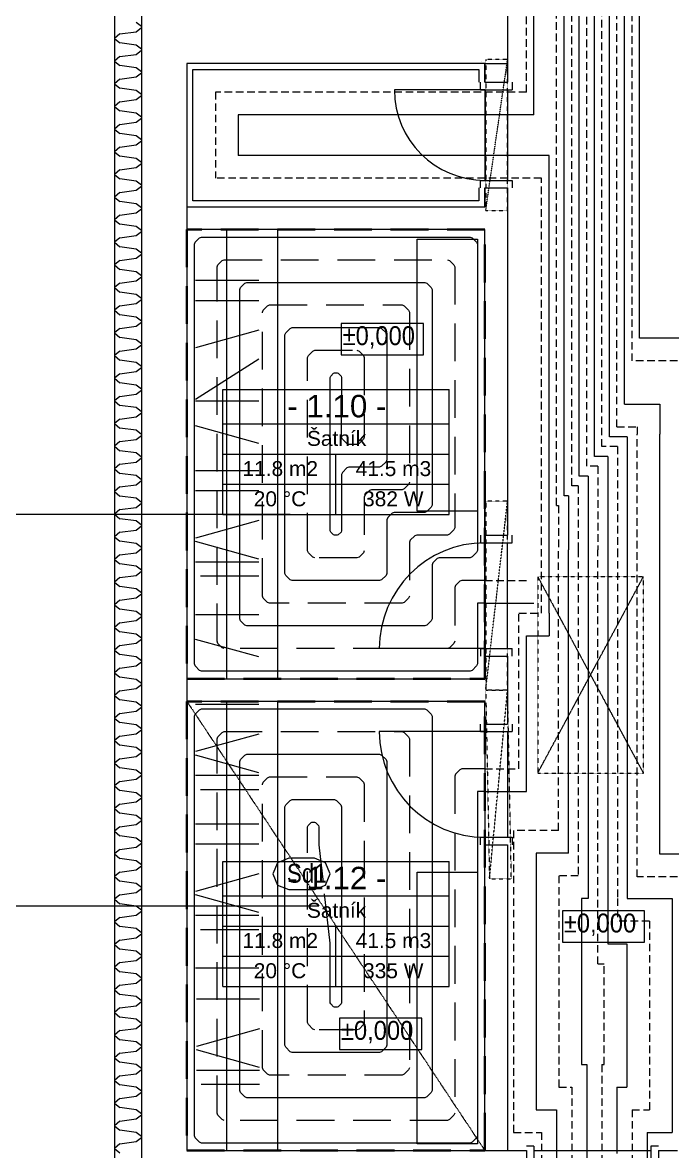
# Model space of a CAD drawing. Header units: millimetres. Extents: x 90740 to 167944, y -39332 to 25855.
# Drawn here: x 98729 to 103035, y 3347 to 10823 of the extents above; entities that cross this region are included whole.
import ezdxf

# ---------------------------------------------------------------- set-up
doc = ezdxf.new("R2010")
doc.units = ezdxf.units.MM
for name, pattern in [('Carkovana 0.5x', [0.14, 0.1, -0.04]), ('DASH', [75, 50, -25]), ('TECKOVANA', [0.06, 0, -0.06])]:
    doc.linetypes.add(name, pattern=pattern)
for name, color, linetype in [('1__NP___MIESTNOSTIUK', 7, 'Continuous'), ('ODVODN__POTRUBIE___PODL__VYK_', 7, 'Continuous'), ('OKRAJOV__DILAT_CIA_PDL', 2, 'Continuous'), ('PODLAHOVKA', 7, 'Continuous'), ('PR_VODN__POTRUBIE___PODL__VYK_', 7, 'Continuous'), ('TABU_KY', 7, 'Continuous')]:
    doc.layers.add(name, color=color, linetype=linetype)
doc.layers.add('XR$1$STANDARD', color=252, linetype='Continuous', lineweight=25)
doc.layers.add('XR$1$Text 1_50', color=252, linetype='Continuous', lineweight=25)
doc.styles.add('ARIAL', font='arial.ttf')
doc.styles.add('ISOCP3', font='arial.ttf')

# ---------------------------------------------------------------- blocks, each defined once
blk = doc.blocks.new('A$C90b3fe5d')
at = {"layer": 'XR$1$STANDARD', "linetype": 'Continuous', "lineweight": -2}
for points in [[(98.2, 14148.3), (98.1, 14148.4), (98.2, 14148.5), (98.3, 14148.4)], [(98.2, 13998.3), (98.1, 13998.4), (98.2, 13998.5), (98.3, 13998.4)], [(98.2, 13848.3), (98.1, 13848.4), (98.2, 13848.5), (98.3, 13848.4)], [(98.2, 13698.3), (98.1, 13698.4), (98.2, 13698.5), (98.3, 13698.4)], [(98.2, 13548.3), (98.1, 13548.4), (98.2, 13548.5), (98.3, 13548.4)], [(98.2, 13398.3), (98.1, 13398.4), (98.2, 13398.5), (98.3, 13398.4)], [(98.2, 13248.3), (98.1, 13248.4), (98.2, 13248.5), (98.3, 13248.4)], [(98.2, 13098.3), (98.1, 13098.4), (98.2, 13098.5), (98.3, 13098.4)], [(98.2, 12948.3), (98.1, 12948.4), (98.2, 12948.5), (98.3, 12948.4)], [(98.2, 12798.3), (98.1, 12798.4), (98.2, 12798.5), (98.3, 12798.4)], [(98.2, 12648.3), (98.1, 12648.4), (98.2, 12648.5), (98.3, 12648.4)], [(98.2, 12498.3), (98.1, 12498.4), (98.2, 12498.5), (98.3, 12498.4)], [(98.2, 12348.3), (98.1, 12348.4), (98.2, 12348.5), (98.3, 12348.4)], [(98.2, 12198.3), (98.1, 12198.4), (98.2, 12198.5), (98.3, 12198.4)], [(98.2, 12048.3), (98.1, 12048.4), (98.2, 12048.5), (98.3, 12048.4)], [(98.2, 11898.3), (98.1, 11898.4), (98.2, 11898.5), (98.3, 11898.4)], [(98.2, 11748.3), (98.1, 11748.4), (98.2, 11748.5), (98.3, 11748.4)], [(98.2, 11598.3), (98.1, 11598.4), (98.2, 11598.5), (98.3, 11598.4)], [(98.2, 11448.3), (98.1, 11448.4), (98.2, 11448.5), (98.3, 11448.4)], [(98.2, 11298.3), (98.1, 11298.4), (98.2, 11298.5), (98.3, 11298.4)], [(98.2, 11148.3), (98.1, 11148.4), (98.2, 11148.5), (98.3, 11148.4)], [(98.2, 10998.3), (98.1, 10998.4), (98.2, 10998.5), (98.3, 10998.4)], [(98.2, 10848.3), (98.1, 10848.4), (98.2, 10848.5), (98.3, 10848.4)], [(98.2, 10698.3), (98.1, 10698.4), (98.2, 10698.5), (98.3, 10698.4)], [(98.2, 10548.3), (98.1, 10548.4), (98.2, 10548.5), (98.3, 10548.4)], [(98.2, 10398.3), (98.1, 10398.4), (98.2, 10398.5), (98.3, 10398.4)], [(98.2, 10248.3), (98.1, 10248.4), (98.2, 10248.5), (98.3, 10248.4)], [(98.2, 10098.3), (98.1, 10098.4), (98.2, 10098.5), (98.3, 10098.4)], [(98.2, 9948.3), (98.1, 9948.4), (98.2, 9948.5), (98.3, 9948.4)], [(98.2, 9798.3), (98.1, 9798.4), (98.2, 9798.5), (98.3, 9798.4)], [(98.2, 9648.3), (98.1, 9648.4), (98.2, 9648.5), (98.3, 9648.4)], [(98.2, 9498.3), (98.1, 9498.4), (98.2, 9498.5), (98.3, 9498.4)], [(98.2, 9348.3), (98.1, 9348.4), (98.2, 9348.5), (98.3, 9348.4)], [(98.2, 9198.3), (98.1, 9198.4), (98.2, 9198.5), (98.3, 9198.4)], [(98.2, 9048.3), (98.1, 9048.4), (98.2, 9048.5), (98.3, 9048.4)], [(98.2, 8898.3), (98.1, 8898.4), (98.2, 8898.5), (98.3, 8898.4)], [(98.2, 8748.3), (98.1, 8748.4), (98.2, 8748.5), (98.3, 8748.4)], [(98.2, 8598.3), (98.1, 8598.4), (98.2, 8598.5), (98.3, 8598.4)], [(98.2, 8448.3), (98.1, 8448.4), (98.2, 8448.5), (98.3, 8448.4)], [(98.2, 8298.3), (98.1, 8298.4), (98.2, 8298.5), (98.3, 8298.4)], [(98.2, 8148.3), (98.1, 8148.4), (98.2, 8148.5), (98.3, 8148.4)], [(98.2, 7998.3), (98.1, 7998.4), (98.2, 7998.5), (98.3, 7998.4)], [(98.2, 7848.3), (98.1, 7848.4), (98.2, 7848.5), (98.3, 7848.4)], [(98.2, 7698.3), (98.1, 7698.4), (98.2, 7698.5), (98.3, 7698.4)], [(98.2, 7548.3), (98.1, 7548.4), (98.2, 7548.5), (98.3, 7548.4)], [(98.2, 7398.3), (98.1, 7398.4), (98.2, 7398.5), (98.3, 7398.4)], [(98.2, 7248.3), (98.1, 7248.4), (98.2, 7248.5), (98.3, 7248.4)], [(98.2, 7098.3), (98.1, 7098.4), (98.2, 7098.5), (98.3, 7098.4)], [(98.2, 6948.3), (98.1, 6948.4), (98.2, 6948.5), (98.3, 6948.4)]]:
    blk.add_hatch(color=256, dxfattribs=at).paths.add_polyline_path(points, flags=16)
for p, q in [((2667.2, 15640.7), (2667.2, 13888.4)), ((62.2, 15178.4), (62.2, 5598.4)), ((242.2, 15138.4), (242.2, 5638.4)), ((242.2, 14256.5), (206.2, 14283.5)), ((98.2, 14208.4), (62.2, 14178.4)), ((98.2, 14208.4), (206.2, 14223.2)), ((206.2, 14223.2), (242.2, 14250.2)), ((62.2, 14178.4), (98.2, 14148.4)), ((206.2, 14133.5), (98.2, 14148.4)), ((242.2, 14106.5), (206.2, 14133.5)), ((98.2, 14058.4), (62.2, 14028.4)), ((98.2, 14058.4), (206.2, 14073.2)), ((206.2, 14073.2), (242.2, 14100.2)), ((62.2, 14028.4), (98.2, 13998.4)), ((206.2, 13983.5), (98.2, 13998.4)), ((242.2, 13956.5), (206.2, 13983.5)), ((542.2, 14013.4), (542.2, 13063.4)), ((2517.2, 14013.4), (542.2, 14013.4)), ((2517.2, 14013.4), (2667.2, 14013.4)), ((2517.2, 13888.4), (2517.2, 14013.4)), ((98.2, 13908.4), (62.2, 13878.4)), ((98.2, 13908.4), (206.2, 13923.2)), ((206.2, 13923.2), (242.2, 13950.2)), ((582.2, 13103.4), (582.2, 13973.4)), ((582.2, 13973.4), (2477.2, 13973.4)), ((2477.2, 13973.4), (2477.2, 13888.4)), ((62.2, 13878.4), (98.2, 13848.4)), ((206.2, 13833.5), (98.2, 13848.4)), ((242.2, 13806.5), (206.2, 13833.5)), ((2517.2, 13838.4), (1917.2, 13838.4)), ((2487.2, 13838.4), (2487.2, 13888.4)), ((2487.2, 13838.4), (2697.2, 13838.4)), ((2517.2, 13888.4), (2667.2, 13888.4)), ((2517.2, 13838.4), (2517.2, 13238.4)), ((2667.2, 13838.4), (2667.2, 13238.4)), ((2697.2, 13888.4), (2697.2, 13838.4)), ((98.2, 13758.4), (62.2, 13728.4)), ((98.2, 13758.4), (206.2, 13773.2)), ((206.2, 13773.2), (242.2, 13800.2)), ((62.2, 13728.4), (98.2, 13698.4)), ((206.2, 13683.5), (98.2, 13698.4)), ((242.2, 13656.5), (206.2, 13683.5)), ((98.2, 13608.4), (62.2, 13578.4)), ((98.2, 13608.4), (206.2, 13623.2)), ((206.2, 13623.2), (242.2, 13650.2)), ((62.2, 13578.4), (98.2, 13548.4)), ((206.2, 13533.5), (98.2, 13548.4)), ((242.2, 13506.5), (206.2, 13533.5)), ((98.2, 13458.4), (62.2, 13428.4)), ((98.2, 13458.4), (206.2, 13473.2)), ((206.2, 13473.2), (242.2, 13500.2)), ((62.2, 13428.4), (98.2, 13398.4)), ((206.2, 13383.5), (98.2, 13398.4)), ((242.2, 13356.5), (206.2, 13383.5)), ((98.2, 13308.4), (62.2, 13278.4)), ((98.2, 13308.4), (206.2, 13323.2)), ((206.2, 13323.2), (242.2, 13350.2)), ((62.2, 13278.4), (98.2, 13248.4)), ((206.2, 13233.5), (98.2, 13248.4)), ((242.2, 13206.5), (206.2, 13233.5)), ((2487.2, 13238.4), (2697.2, 13238.4)), ((2487.2, 13188.4), (2487.2, 13238.4)), ((2697.2, 13238.4), (2697.2, 13188.4)), ((98.2, 13158.4), (62.2, 13128.4)), ((98.2, 13158.4), (206.2, 13173.2)), ((206.2, 13173.2), (242.2, 13200.2)), ((2477.2, 13188.4), (2477.2, 13103.4)), ((2517.2, 13188.4), (2667.2, 13188.4)), ((2517.2, 13063.4), (2517.2, 13188.4)), ((2667.2, 13188.4), (2667.2, 10888.4)), ((62.2, 13128.4), (98.2, 13098.4)), ((206.2, 13083.5), (98.2, 13098.4)), ((242.2, 13056.5), (206.2, 13083.5)), ((2477.2, 13103.4), (582.2, 13103.4)), ((98.2, 13008.4), (62.2, 12978.4)), ((98.2, 13008.4), (206.2, 13023.2)), ((206.2, 13023.2), (242.2, 13050.2)), ((542.2, 13063.4), (542.2, 13063.4)), ((542.2, 13063.4), (542.2, 13063.4)), ((542.2, 13063.4), (542.2, 12913.4)), ((542.2, 13063.4), (2517.2, 13063.4)), ((62.2, 12978.4), (98.2, 12948.4)), ((206.2, 12933.5), (98.2, 12948.4)), ((242.2, 12906.5), (206.2, 12933.5)), ((98.2, 12858.4), (62.2, 12828.4)), ((98.2, 12858.4), (206.2, 12873.2)), ((206.2, 12873.2), (242.2, 12900.2)), ((542.2, 12913.4), (542.2, 9938.4)), ((2517.2, 12913.4), (542.2, 12913.4)), ((807, 11080), (807, 12913.4)), ((1142.2, 12913.4), (1142.2, 9938.4)), ((2517.2, 10888.4), (2517.2, 12913.4)), ((62.2, 12828.4), (98.2, 12798.4)), ((206.2, 12783.5), (98.2, 12798.4)), ((242.2, 12756.5), (206.2, 12783.5)), ((2067.2, 12848.3), (2467.2, 12848.3)), ((2067.2, 11047.7), (2067.2, 12848.3)), ((2467.2, 12848.3), (2467.2, 11047.7)), ((98.2, 12708.4), (62.2, 12678.4)), ((98.2, 12708.4), (206.2, 12723.2)), ((206.2, 12723.2), (242.2, 12750.2)), ((62.2, 12678.4), (98.2, 12648.4)), ((206.2, 12633.5), (98.2, 12648.4)), ((242.2, 12606.5), (206.2, 12633.5)), ((98.2, 12558.4), (62.2, 12528.4)), ((98.2, 12558.4), (206.2, 12573.2)), ((206.2, 12573.2), (242.2, 12600.2)), ((1018.1, 12574.8), (599.6, 12574.8)), ((62.2, 12528.4), (98.2, 12498.4)), ((206.2, 12483.5), (98.2, 12498.4)), ((242.2, 12456.5), (206.2, 12483.5)), ((98.2, 12408.4), (206.2, 12423.2)), ((206.2, 12423.2), (242.2, 12450.2)), ((1018.1, 12442), (599.6, 12442)), ((98.2, 12408.4), (62.2, 12378.4)), ((62.2, 12378.4), (98.2, 12348.4)), ((206.2, 12333.5), (98.2, 12348.4)), ((98.2, 12258.4), (206.2, 12273.2)), ((242.2, 12306.5), (206.2, 12333.5)), ((206.2, 12273.2), (242.2, 12300.2)), ((98.2, 12258.4), (62.2, 12228.4)), ((62.2, 12228.4), (98.2, 12198.4)), ((206.2, 12183.5), (98.2, 12198.4)), ((1018.1, 12246.4), (599.6, 12130.1)), ((98.2, 12108.4), (206.2, 12123.2)), ((242.2, 12156.5), (206.2, 12183.5)), ((206.2, 12123.2), (242.2, 12150.2)), ((98.2, 12108.4), (62.2, 12078.4)), ((62.2, 12078.4), (98.2, 12048.4)), ((206.2, 12033.5), (98.2, 12048.4)), ((1018.1, 12053.6), (599.6, 11787.3)), ((98.2, 11958.4), (206.2, 11973.2)), ((242.2, 12006.5), (206.2, 12033.5)), ((206.2, 11973.2), (242.2, 12000.2)), ((98.2, 11958.4), (62.2, 11928.4)), ((62.2, 11928.4), (98.2, 11898.4)), ((206.2, 11883.5), (98.2, 11898.4)), ((98.2, 11808.4), (206.2, 11823.2)), ((242.2, 11856.5), (206.2, 11883.5)), ((206.2, 11823.2), (242.2, 11850.2)), ((98.2, 11808.4), (62.2, 11778.4)), ((62.2, 11778.4), (98.2, 11748.4)), ((206.2, 11733.5), (98.2, 11748.4)), ((1018.1, 11775.6), (599.6, 11775.6)), ((98.2, 11658.4), (206.2, 11673.2)), ((242.2, 11706.5), (206.2, 11733.5)), ((206.2, 11673.2), (242.2, 11700.2)), ((98.2, 11658.4), (62.2, 11628.4)), ((62.2, 11628.4), (98.2, 11598.4)), ((206.2, 11583.5), (98.2, 11598.4)), ((1018.1, 11497.1), (599.6, 11613.5)), ((98.2, 11508.4), (206.2, 11523.2)), ((242.2, 11556.5), (206.2, 11583.5)), ((206.2, 11523.2), (242.2, 11550.2)), ((98.2, 11508.4), (62.2, 11478.4)), ((62.2, 11478.4), (98.2, 11448.4)), ((206.2, 11433.5), (98.2, 11448.4)), ((98.2, 11358.4), (206.2, 11373.2)), ((242.2, 11406.5), (206.2, 11433.5)), ((206.2, 11373.2), (242.2, 11400.2)), ((98.2, 11358.4), (62.2, 11328.4)), ((62.2, 11328.4), (98.2, 11298.4)), ((206.2, 11283.5), (98.2, 11298.4)), ((1018.1, 11314.8), (599.6, 11314.8)), ((807, 9938.4), (807, 11350)), ((98.2, 11208.4), (206.2, 11223.2)), ((242.2, 11256.5), (206.2, 11283.5)), ((206.2, 11223.2), (242.2, 11250.2)), ((98.2, 11208.4), (62.2, 11178.4)), ((62.2, 11178.4), (98.2, 11148.4)), ((206.2, 11133.5), (98.2, 11148.4)), ((1018.1, 11182), (599.6, 11182)), ((98.2, 11058.4), (206.2, 11073.2)), ((242.2, 11106.5), (206.2, 11133.5)), ((206.2, 11073.2), (242.2, 11100.2)), ((98.2, 11058.4), (62.2, 11028.4)), ((62.2, 11028.4), (98.2, 10998.4)), ((206.2, 10983.5), (98.2, 10998.4)), ((2467.2, 11047.7), (2067.2, 11047.7)), ((98.2, 10908.4), (206.2, 10923.2)), ((242.2, 10956.5), (206.2, 10983.5)), ((206.2, 10923.2), (242.2, 10950.2)), ((1018.1, 10986.4), (599.6, 10870.1)), ((98.2, 10908.4), (62.2, 10878.4)), ((62.2, 10878.4), (98.2, 10848.4)), ((206.2, 10833.5), (98.2, 10848.4)), ((1018.1, 10730.5), (599.6, 10846.9)), ((2487.2, 10888.4), (2487.2, 10838.4)), ((2517.2, 10888.4), (2667.2, 10888.4)), ((2697.2, 10838.4), (2697.2, 10888.4)), ((98.2, 10758.4), (206.2, 10773.2)), ((242.2, 10806.5), (206.2, 10833.5)), ((206.2, 10773.2), (242.2, 10800.2)), ((2487.2, 10838.4), (2697.2, 10838.4)), ((2517.2, 10138.4), (2517.2, 10838.4)), ((2667.2, 10138.4), (2667.2, 10838.4)), ((98.2, 10758.4), (62.2, 10728.4)), ((62.2, 10728.4), (98.2, 10698.4)), ((206.2, 10683.5), (98.2, 10698.4)), ((1018.1, 10711.2), (599.6, 10711.2)), ((98.2, 10608.4), (206.2, 10623.2)), ((242.2, 10656.5), (206.2, 10683.5)), ((206.2, 10623.2), (242.2, 10650.2)), ((1018.1, 10616.7), (632, 10616.7)), ((98.2, 10608.4), (62.2, 10578.4)), ((62.2, 10578.4), (98.2, 10548.4)), ((206.2, 10533.5), (98.2, 10548.4)), ((98.2, 10458.4), (206.2, 10473.2)), ((242.2, 10506.5), (206.2, 10533.5)), ((206.2, 10473.2), (242.2, 10500.2)), ((98.2, 10458.4), (62.2, 10428.4)), ((62.2, 10428.4), (98.2, 10398.4)), ((206.2, 10383.5), (98.2, 10398.4)), ((98.2, 10308.4), (206.2, 10323.2)), ((242.2, 10356.5), (206.2, 10383.5)), ((206.2, 10323.2), (242.2, 10350.2)), ((1018.1, 10361.2), (599.6, 10361.2)), ((98.2, 10308.4), (62.2, 10278.4)), ((62.2, 10278.4), (98.2, 10248.4)), ((206.2, 10233.5), (98.2, 10248.4)), ((98.2, 10158.4), (206.2, 10173.2)), ((242.2, 10206.5), (206.2, 10233.5)), ((206.2, 10173.2), (242.2, 10200.2)), ((1018.1, 10082.7), (599.6, 10199)), ((98.2, 10158.4), (62.2, 10128.4)), ((62.2, 10128.4), (98.2, 10098.4)), ((206.2, 10083.5), (98.2, 10098.4)), ((2517.2, 10138.4), (1817.2, 10138.4)), ((2487.2, 10138.4), (2697.2, 10138.4)), ((2487.2, 10138.4), (2487.2, 10088.4)), ((2697.2, 10088.4), (2697.2, 10138.4)), ((98.2, 10008.4), (206.2, 10023.2)), ((242.2, 10056.5), (206.2, 10083.5)), ((206.2, 10023.2), (242.2, 10050.2)), ((2517.2, 10088.4), (2667.2, 10088.4)), ((2517.2, 9938.4), (2517.2, 10088.4)), ((2667.2, 10088.4), (2667.2, 9638.4)), ((98.2, 10008.4), (62.2, 9978.4)), ((62.2, 9978.4), (98.2, 9948.4)), ((206.2, 9933.5), (98.2, 9948.4)), ((98.2, 9858.4), (206.2, 9873.2)), ((242.2, 9906.5), (206.2, 9933.5)), ((206.2, 9873.2), (242.2, 9900.2)), ((542.2, 9938.4), (542.2, 9938.4)), ((542.2, 9938.4), (542.2, 9938.4)), ((542.2, 9938.4), (542.2, 9788.4)), ((542.2, 9938.4), (2517.2, 9938.4)), ((98.2, 9858.4), (62.2, 9828.4)), ((62.2, 9828.4), (98.2, 9798.4)), ((206.2, 9783.5), (98.2, 9798.4)), ((98.2, 9708.4), (206.2, 9723.2)), ((242.2, 9756.5), (206.2, 9783.5)), ((206.2, 9723.2), (242.2, 9750.2)), ((542.2, 9788.4), (542.2, 6813.4)), ((2517.2, 9788.4), (542.2, 9788.4)), ((1018.1, 9767.6), (599.6, 9767.6)), ((807, 6813.4), (807, 9788.4)), ((1142.2, 9788.4), (1142.2, 6813.4)), ((2517.2, 9638.4), (2517.2, 9788.4)), ((98.2, 9708.4), (62.2, 9678.4)), ((62.2, 9678.4), (98.2, 9648.4)), ((206.2, 9633.5), (98.2, 9648.4)), ((98.2, 9558.4), (206.2, 9573.2)), ((242.2, 9606.5), (206.2, 9633.5)), ((206.2, 9573.2), (242.2, 9600.2)), ((1018.1, 9572), (599.6, 9455.7)), ((2517.2, 9588.4), (1817.2, 9588.4)), ((2487.2, 9588.4), (2487.2, 9638.4)), ((2487.2, 9588.4), (2697.2, 9588.4)), ((2517.2, 9638.4), (2667.2, 9638.4)), ((2517.2, 9588.4), (2517.2, 8888.4)), ((2667.2, 9588.4), (2667.2, 8888.4)), ((2697.2, 9638.4), (2697.2, 9588.4)), ((98.2, 9558.4), (62.2, 9528.4)), ((62.2, 9528.4), (98.2, 9498.4)), ((206.2, 9483.5), (98.2, 9498.4)), ((98.2, 9408.4), (206.2, 9423.2)), ((242.2, 9456.5), (206.2, 9483.5)), ((206.2, 9423.2), (242.2, 9450.2)), ((1018.1, 9316.1), (599.6, 9432.4)), ((98.2, 9408.4), (62.2, 9378.4)), ((62.2, 9378.4), (98.2, 9348.4)), ((206.2, 9333.5), (98.2, 9348.4)), ((98.2, 9258.4), (206.2, 9273.2)), ((242.2, 9306.5), (206.2, 9333.5)), ((206.2, 9273.2), (242.2, 9300.2)), ((1018.1, 9296.8), (599.6, 9296.8)), ((98.2, 9258.4), (62.2, 9228.4)), ((62.2, 9228.4), (98.2, 9198.4)), ((206.2, 9183.5), (98.2, 9198.4)), ((1018.1, 9202.3), (632, 9202.3)), ((98.2, 9108.4), (206.2, 9123.2)), ((242.2, 9156.5), (206.2, 9183.5)), ((206.2, 9123.2), (242.2, 9150.2)), ((98.2, 9108.4), (62.2, 9078.4)), ((62.2, 9078.4), (98.2, 9048.4)), ((206.2, 9033.5), (98.2, 9048.4)), ((98.2, 8958.4), (206.2, 8973.2)), ((242.2, 9006.5), (206.2, 9033.5)), ((206.2, 8973.2), (242.2, 9000.2)), ((1018.1, 8974.8), (599.6, 8974.8)), ((98.2, 8958.4), (62.2, 8928.4)), ((62.2, 8928.4), (98.2, 8898.4)), ((206.2, 8883.5), (98.2, 8898.4)), ((98.2, 8808.4), (206.2, 8823.2)), ((242.2, 8856.5), (206.2, 8883.5)), ((206.2, 8823.2), (242.2, 8850.2)), ((1018.1, 8842), (599.6, 8842)), ((2487.2, 8888.4), (2697.2, 8888.4)), ((2487.2, 8838.4), (2487.2, 8888.4)), ((2517.2, 8838.4), (2667.2, 8838.4)), ((2517.2, 6813.4), (2517.2, 8838.4)), ((2667.2, 8838.4), (2667.2, 6813.4)), ((2697.2, 8888.4), (2697.2, 8838.4)), ((98.2, 8808.4), (62.2, 8778.4)), ((62.2, 8778.4), (98.2, 8748.4)), ((206.2, 8733.5), (98.2, 8748.4)), ((98.2, 8658.4), (206.2, 8673.2)), ((242.2, 8706.5), (206.2, 8733.5)), ((206.2, 8673.2), (242.2, 8700.2)), ((98.2, 8658.4), (62.2, 8628.4)), ((62.2, 8628.4), (98.2, 8598.4)), ((206.2, 8583.5), (98.2, 8598.4)), ((1018.1, 8646.4), (599.6, 8530.1)), ((2067.2, 8658.3), (2467.2, 8658.3)), ((2067.2, 6857.7), (2067.2, 8658.3)), ((2467.2, 8658.3), (2467.2, 6857.7)), ((98.2, 8508.4), (206.2, 8523.2)), ((242.2, 8556.5), (206.2, 8583.5)), ((206.2, 8523.2), (242.2, 8550.2)), ((98.2, 8508.4), (62.2, 8478.4)), ((62.2, 8478.4), (98.2, 8448.4)), ((206.2, 8433.5), (98.2, 8448.4)), ((1018.1, 8390.5), (599.6, 8506.9)), ((98.2, 8358.4), (206.2, 8373.2)), ((242.2, 8406.5), (206.2, 8433.5)), ((206.2, 8373.2), (242.2, 8400.2)), ((98.2, 8358.4), (62.2, 8328.4)), ((62.2, 8328.4), (98.2, 8298.4)), ((206.2, 8283.5), (98.2, 8298.4)), ((1018.1, 8371.2), (599.6, 8371.2)), ((98.2, 8208.4), (206.2, 8223.2)), ((242.2, 8256.5), (206.2, 8283.5)), ((206.2, 8223.2), (242.2, 8250.2)), ((1018.1, 8276.7), (632, 8276.7)), ((98.2, 8208.4), (62.2, 8178.4)), ((62.2, 8178.4), (98.2, 8148.4)), ((206.2, 8133.5), (98.2, 8148.4)), ((98.2, 8058.4), (206.2, 8073.2)), ((242.2, 8106.5), (206.2, 8133.5)), ((206.2, 8073.2), (242.2, 8100.2)), ((98.2, 8058.4), (62.2, 8028.4)), ((62.2, 8028.4), (98.2, 7998.4)), ((1018.1, 8021.2), (599.6, 8021.2)), ((206.2, 7983.5), (98.2, 7998.4)), ((242.2, 7956.5), (206.2, 7983.5)), ((206.2, 7923.2), (242.2, 7950.2)), ((98.2, 7908.4), (62.2, 7878.4)), ((62.2, 7878.4), (98.2, 7848.4)), ((98.2, 7908.4), (206.2, 7923.2)), ((206.2, 7833.5), (98.2, 7848.4)), ((242.2, 7806.5), (206.2, 7833.5)), ((206.2, 7773.2), (242.2, 7800.2)), ((1023.2, 7815.8), (604.8, 7815.8)), ((98.2, 7758.4), (62.2, 7728.4)), ((62.2, 7728.4), (98.2, 7698.4)), ((98.2, 7758.4), (206.2, 7773.2)), ((206.2, 7683.5), (98.2, 7698.4)), ((242.2, 7656.5), (206.2, 7683.5)), ((206.2, 7623.2), (242.2, 7650.2)), ((98.2, 7608.4), (62.2, 7578.4)), ((62.2, 7578.4), (98.2, 7548.4)), ((98.2, 7608.4), (206.2, 7623.2)), ((1023.2, 7620.2), (604.8, 7503.9)), ((206.2, 7533.5), (98.2, 7548.4)), ((242.2, 7506.5), (206.2, 7533.5)), ((206.2, 7473.2), (242.2, 7500.2)), ((1023.2, 7364.3), (604.8, 7480.6)), ((98.2, 7458.4), (62.2, 7428.4)), ((62.2, 7428.4), (98.2, 7398.4)), ((98.2, 7458.4), (206.2, 7473.2)), ((206.2, 7383.5), (98.2, 7398.4)), ((242.2, 7356.5), (206.2, 7383.5)), ((206.2, 7323.2), (242.2, 7350.2)), ((1023.2, 7345), (604.8, 7345)), ((98.2, 7308.4), (62.2, 7278.4)), ((62.2, 7278.4), (98.2, 7248.4)), ((98.2, 7308.4), (206.2, 7323.2)), ((206.2, 7233.5), (98.2, 7248.4)), ((242.2, 7206.5), (206.2, 7233.5)), ((206.2, 7173.2), (242.2, 7200.2)), ((1023.2, 7250.5), (637.2, 7250.5)), ((98.2, 7158.4), (62.2, 7128.4)), ((62.2, 7128.4), (98.2, 7098.4)), ((98.2, 7158.4), (206.2, 7173.2)), ((206.2, 7083.5), (98.2, 7098.4)), ((242.2, 7056.5), (206.2, 7083.5)), ((206.2, 7023.2), (242.2, 7050.2)), ((98.2, 7008.4), (62.2, 6978.4)), ((62.2, 6978.4), (98.2, 6948.4)), ((98.2, 7008.4), (206.2, 7023.2)), ((206.2, 6933.5), (98.2, 6948.4)), ((242.2, 6906.5), (206.2, 6933.5)), ((206.2, 6873.2), (242.2, 6900.2)), ((98.2, 6858.4), (62.2, 6828.4)), ((62.2, 6828.4), (98.2, 6798.4)), ((98.2, 6858.4), (206.2, 6873.2)), ((542.2, 6813.4), (2517.2, 6813.4)), ((2467.2, 6857.7), (2067.2, 6857.7)), ((2517.2, 6813.4), (2667.2, 6813.4)), ((2667.2, 6813.4), (2792.2, 6813.4)), ((2842.2, 6844.2), (2792.2, 6844.2)), ((2792.2, 6813.4), (2792.2, 6513.4)), ((2842.2, 6844.2), (2842.2, 6483.4)), ((2842.2, 6813.4), (3617.2, 6813.4)), ((3617.2, 6844.2), (3617.2, 6483.4)), ((3667.2, 6844.2), (3617.2, 6844.2)), ((3667.2, 6814.2), (3667.2, 6513.4)), ((3667.2, 6813.4), (3792.2, 6813.4))]:
    blk.add_line(p, q, dxfattribs=at)
at = {"layer": 'XR$1$STANDARD', "linetype": 'Carkovana 0.5x', "lineweight": -2}
for p, q in [((2492.2, 14023.4), (2492.2, 14023.4)), ((2667.2, 14038.4), (2522.2, 14038.4)), ((2522.2, 14038.4), (2522.2, 13038.4)), ((2522.2, 13038.4), (2667.2, 14038.4)), ((2667.2, 13038.4), (2667.2, 14038.4)), ((2522.2, 13038.4), (2667.2, 13038.4)), ((2522.2, 13038.4), (2522.2, 13038.4)), ((2667.2, 11113.4), (2522.2, 11113.4)), ((2522.2, 11113.4), (2522.2, 9863.4)), ((2522.2, 9863.4), (2667.2, 11113.4)), ((2667.2, 9863.4), (2667.2, 11113.4)), ((2667.2, 9863.4), (2522.2, 9863.4)), ((2522.2, 9863.4), (2547.2, 8613.4)), ((2522.2, 9863.4), (2667.2, 9863.4)), ((2522.2, 9863.4), (2522.2, 9863.4)), ((2547.2, 8613.4), (2667.2, 9863.4)), ((2692.2, 8613.4), (2667.2, 9863.4)), ((2547.2, 8613.4), (2692.2, 8613.4)), ((2547.2, 8613.4), (2547.2, 8613.4))]:
    blk.add_line(p, q, dxfattribs=at)
at = {"layer": 'XR$1$STANDARD', "linetype": 'TECKOVANA', "lineweight": -2}
for p, q in [((3567.2, 10613.4), (2867.2, 10613.4)), ((2867.2, 10613.4), (2867.2, 9313.4)), ((2867.2, 10613.4), (3567.2, 9313.4)), ((2867.2, 9313.4), (3567.2, 10613.4)), ((3567.2, 9313.4), (3567.2, 10613.4)), ((542.2, 9788.4), (2517.2, 6813.4)), ((2867.2, 9313.4), (3567.2, 9313.4)), ((2867.2, 9313.4), (2867.2, 9313.4))]:
    blk.add_line(p, q, dxfattribs=at)
at = {"layer": 'XR$1$STANDARD', "linetype": 'Continuous', "lineweight": -2}
for centre, radius, start, end in [((2517.2, 13838.4), 600, 180, 270), ((2517.2, 10138.4), 700, 90, 180), ((2517.2, 9588.4), 700, 180, 270)]:
    blk.add_arc(centre, radius, start, end, dxfattribs=at)
at = {"layer": 'XR$1$Text 1_50', "linetype": 'Continuous', "lineweight": -2}
for p, q in [((2109.1, 12291.4), (1564.9, 12291.4)), ((1564.9, 12291.4), (1564.9, 12083.1)), ((2109.1, 12083.1), (2109.1, 12291.4)), ((1564.9, 12083.1), (2109.1, 12083.1)), ((1216.8, 8750.1), (1143.1, 8719.6)), ((1387.5, 8750.1), (1216.8, 8750.1)), ((1461.1, 8719.6), (1387.5, 8750.1)), ((1143.1, 8719.6), (1112.6, 8646)), ((1491.6, 8646), (1461.1, 8719.6)), ((1112.6, 8646), (1143.1, 8572.3)), ((1461.1, 8572.3), (1491.6, 8646)), ((1143.1, 8572.3), (1216.8, 8541.8)), ((1216.8, 8541.8), (1387.5, 8541.8)), ((1387.5, 8541.8), (1461.1, 8572.3)), ((3575.1, 8402.1), (3030.9, 8402.1)), ((3030.9, 8402.1), (3030.9, 8193.7)), ((3575.1, 8193.7), (3575.1, 8402.1)), ((3030.9, 8193.7), (3575.1, 8193.7)), ((2098, 7691), (1553.7, 7691)), ((1553.7, 7691), (1553.7, 7482.6)), ((2098, 7482.6), (2098, 7691)), ((1553.7, 7482.6), (2098, 7482.6))]:
    blk.add_line(p, q, dxfattribs=at)
at = {"layer": 'XR$1$Text 1_50', "lineweight": -2, "style": 'ISOCP3'}
for s, width, p in [('±0,000', 0.9, (1574, 12147.7)), ('Sd1', 0.85, (1205, 8587.6)), ('±0,000', 0.9, (3040, 8258.3)), ('±0,000', 0.9, (1562.9, 7547.2))]:
    blk.add_text(s, height=125, dxfattribs=dict(at, width=width)).set_placement(p)

msp = doc.modelspace()

# ---------------------------------------------------------------- linework, layer by layer
at = {"layer": '1__NP___MIESTNOSTIUK', "color": 18}
for p, q in [((100055.4, 8164.9), (100055.4, 8391.9)), ((100055.4, 8391.9), (101555.4, 8391.9)), ((101555.4, 8164.9), (101555.4, 8391.9)), ((100055.4, 7964.9), (100055.4, 8164.9)), ((100055.4, 8164.9), (101555.4, 8164.9)), ((100055.4, 8164.9), (101555.4, 8164.9)), ((101555.4, 7964.9), (101555.4, 8164.9)), ((100055.4, 7764.9), (100055.4, 7964.9)), ((100055.4, 7964.9), (101555.4, 7964.9)), ((100055.4, 7964.9), (101555.4, 7964.9)), ((100805.4, 7764.9), (100805.4, 7964.9)), ((101555.4, 7764.9), (101555.4, 7964.9)), ((100055.4, 7564.9), (100055.4, 7764.9)), ((100055.4, 7764.9), (101555.4, 7764.9)), ((100055.4, 7764.9), (101555.4, 7764.9)), ((100805.4, 7564.9), (100805.4, 7764.9)), ((101555.4, 7564.9), (101555.4, 7764.9)), ((100055.4, 7564.9), (101555.4, 7564.9)), ((100055.4, 5039.9), (100055.4, 5266.9)), ((100055.4, 5266.9), (101555.4, 5266.9)), ((101555.4, 5039.9), (101555.4, 5266.9)), ((100055.4, 4839.9), (100055.4, 5039.9)), ((100055.4, 5039.9), (101555.4, 5039.9)), ((100055.4, 5039.9), (101555.4, 5039.9)), ((101555.4, 4839.9), (101555.4, 5039.9)), ((100055.4, 4639.9), (100055.4, 4839.9)), ((100055.4, 4839.9), (101555.4, 4839.9)), ((100055.4, 4839.9), (101555.4, 4839.9)), ((100805.4, 4639.9), (100805.4, 4839.9)), ((101555.4, 4639.9), (101555.4, 4839.9)), ((100055.4, 4439.9), (100055.4, 4639.9)), ((100055.4, 4639.9), (101555.4, 4639.9)), ((100055.4, 4639.9), (101555.4, 4639.9)), ((100805.4, 4439.9), (100805.4, 4639.9)), ((101555.4, 4439.9), (101555.4, 4639.9)), ((100055.4, 4439.9), (101555.4, 4439.9))]:
    msp.add_line(p, q, dxfattribs=at)
at = {"layer": 'ODVODN__POTRUBIE___PODL__VYK_', "color": 172, "linetype": 'DASH'}
for p, q in [((102067.9, 10362.4), (102067.9, 14338.4)), ((102667.9, 8144.7), (102667.9, 14008.4)), ((102767.9, 8581.7), (102767.9, 13953.4)), ((102267.9, 7624.7), (102267.9, 13134.5)), ((102367.9, 7754.7), (102367.9, 13134.5)), ((102467.9, 7884.7), (102467.9, 13134.5)), ((102567.9, 8014.7), (102567.9, 13134.5)), ((102067.9, 10362.4), (100007.9, 10362.4)), ((100007.9, 10362.4), (100007.9, 9792.4)), ((102167.9, 9792.4), (100007.9, 9792.4)), ((102167.9, 6911), (102167.9, 9792.4)), ((103217.9, 8581.7), (102767.9, 8581.7)), ((102667.9, 8144.7), (102801.2, 8144.7)), ((102801.2, 8144.7), (102801.2, 8096.7)), ((102801.2, 5164.7), (102801.2, 8096.7)), ((102671.2, 8014.7), (102567.9, 8014.7)), ((102671.2, 8014.7), (102671.2, 7331.5)), ((102541.2, 7884.7), (102467.9, 7884.7)), ((102541.2, 7884.7), (102541.2, 7331.5)), ((102411.2, 7754.7), (102367.9, 7754.7)), ((102411.2, 7754.7), (102411.2, 7331.5)), ((102267.9, 7624.7), (102281.2, 7624.7)), ((102281.2, 7624.7), (102281.2, 7331.5)), ((102281.2, 5472.7), (102281.2, 7331.5)), ((102411.2, 7331.5), (102411.2, 5172.7)), ((102541.2, 4588.7), (102541.2, 7331.5)), ((102671.2, 7331.5), (102671.2, 5022.7)), ((101792.9, 7128.7), (101742.9, 7128.7)), ((101792.9, 7128.7), (102067.9, 7128.7)), ((102017.9, 5880.7), (102017.9, 6911)), ((102017.9, 6911), (102167.9, 6911)), ((101792.9, 5880.7), (101742.9, 5880.7)), ((101792.9, 5880.7), (102017.9, 5880.7)), ((101982.9, 5472.7), (101982.9, 3473.2)), ((102281.2, 5472.7), (101982.9, 5472.7)), ((102282.9, 5172.7), (102282.9, 3773.2)), ((102411.2, 5172.7), (102282.9, 5172.7)), ((103217.9, 5164.7), (102801.2, 5164.7)), ((102671.2, 5022.7), (102671.2, 4872.7)), ((102882.9, 4872.7), (102671.2, 4872.7)), ((102882.9, 4872.7), (102882.9, 3623.2)), ((102541.2, 4588.7), (102582.9, 4588.7)), ((102582.9, 3923.2), (102582.9, 4588.7)), ((102567.9, 3923.2), (102567.9, 3117.7)), ((102567.9, 3923.2), (102582.9, 3923.2)), ((102282.9, 3773.2), (102367.9, 3773.2)), ((102367.9, 3773.2), (102367.9, 1974.2)), ((102767.9, 3623.2), (102767.9, 2902.4)), ((102767.9, 3623.2), (102882.9, 3623.2)), ((101982.9, 3473.2), (102167.9, 3473.2)), ((102167.9, 3473.2), (102167.9, 2228.2))]:
    msp.add_line(p, q, dxfattribs=at)
for points in [[(102767.9, 8581.7), (102767.9, 8581.7), (102767.9, 8581.7), (102767.9, 8581.7), (102767.9, 8581.7), (102767.9, 8581.7)], [(102667.9, 8144.7), (102667.9, 8144.7), (102667.9, 8144.7), (102667.9, 8144.7), (102667.9, 8144.7), (102667.9, 8144.7)], [(102801.2, 8144.7), (102801.2, 8144.7), (102801.2, 8144.7), (102801.2, 8144.7), (102801.2, 8144.7), (102801.2, 8144.7)], [(102567.9, 8014.7), (102567.9, 8014.7), (102567.9, 8014.7), (102567.9, 8014.7), (102567.9, 8014.7), (102567.9, 8014.7)], [(102671.2, 8014.7), (102671.2, 8014.7), (102671.2, 8014.7), (102671.2, 8014.7), (102671.2, 8014.7), (102671.2, 8014.7)], [(102467.9, 7884.7), (102467.9, 7884.7), (102467.9, 7884.7), (102467.9, 7884.7), (102467.9, 7884.7), (102467.9, 7884.7)], [(102541.2, 7884.7), (102541.2, 7884.7), (102541.2, 7884.7), (102541.2, 7884.7), (102541.2, 7884.7), (102541.2, 7884.7)], [(102367.9, 7754.7), (102367.9, 7754.7), (102367.9, 7754.7), (102367.9, 7754.7), (102367.9, 7754.7), (102367.9, 7754.7)], [(102411.2, 7754.7), (102411.2, 7754.7), (102411.2, 7754.7), (102411.2, 7754.7), (102411.2, 7754.7), (102411.2, 7754.7)], [(102267.9, 7624.7), (102267.9, 7624.7), (102267.9, 7624.7), (102267.9, 7624.7), (102267.9, 7624.7), (102267.9, 7624.7)], [(102281.2, 7624.7), (102281.2, 7624.7), (102281.2, 7624.7), (102281.2, 7624.7), (102281.2, 7624.7), (102281.2, 7624.7)], [(102067.9, 7128.7), (102067.9, 7128.7), (102067.9, 7128.7), (102067.9, 7128.7), (102067.9, 7128.7), (102067.9, 7128.7)], [(102017.9, 6911), (102017.9, 6911), (102017.9, 6911), (102017.9, 6911), (102017.9, 6911), (102017.9, 6911)], [(102167.9, 6911), (102167.9, 6911), (102167.9, 6911), (102167.9, 6911), (102167.9, 6911), (102167.9, 6911)], [(102017.9, 5880.7), (102017.9, 5880.7), (102017.9, 5880.7), (102017.9, 5880.7), (102017.9, 5880.7), (102017.9, 5880.7)], [(101982.9, 5472.7), (101982.9, 5472.7), (101982.9, 5472.7), (101982.9, 5472.7), (101982.9, 5472.7), (101982.9, 5472.7)], [(102281.2, 5472.7), (102281.2, 5472.7), (102281.2, 5472.7), (102281.2, 5472.7), (102281.2, 5472.7), (102281.2, 5472.7)], [(102282.9, 5172.7), (102282.9, 5172.7), (102282.9, 5172.7), (102282.9, 5172.7), (102282.9, 5172.7), (102282.9, 5172.7)], [(102411.2, 5172.7), (102411.2, 5172.7), (102411.2, 5172.7), (102411.2, 5172.7), (102411.2, 5172.7), (102411.2, 5172.7)], [(102801.2, 5164.7), (102801.2, 5164.7), (102801.2, 5164.7), (102801.2, 5164.7), (102801.2, 5164.7), (102801.2, 5164.7)], [(102671.2, 4872.7), (102671.2, 4872.7), (102671.2, 4872.7), (102671.2, 4872.7), (102671.2, 4872.7), (102671.2, 4872.7)], [(102882.9, 4872.7), (102882.9, 4872.7), (102882.9, 4872.7), (102882.9, 4872.7), (102882.9, 4872.7)], [(102541.2, 4588.7), (102541.2, 4588.7), (102541.2, 4588.7), (102541.2, 4588.7), (102541.2, 4588.7), (102541.2, 4588.7)], [(102582.9, 4588.7), (102582.9, 4588.7), (102582.9, 4588.7), (102582.9, 4588.7), (102582.9, 4588.7), (102582.9, 4588.7)], [(102567.9, 3923.2), (102567.9, 3923.2), (102567.9, 3923.2), (102567.9, 3923.2), (102567.9, 3923.2), (102567.9, 3923.2)], [(102582.9, 3923.2), (102582.9, 3923.2), (102582.9, 3923.2), (102582.9, 3923.2), (102582.9, 3923.2), (102582.9, 3923.2)], [(102282.9, 3773.2), (102282.9, 3773.2), (102282.9, 3773.2), (102282.9, 3773.2), (102282.9, 3773.2)], [(102367.9, 3773.2), (102367.9, 3773.2), (102367.9, 3773.2), (102367.9, 3773.2), (102367.9, 3773.2)], [(102767.9, 3623.2), (102767.9, 3623.2), (102767.9, 3623.2), (102767.9, 3623.2), (102767.9, 3623.2), (102767.9, 3623.2)], [(102882.9, 3623.2), (102882.9, 3623.2), (102882.9, 3623.2), (102882.9, 3623.2), (102882.9, 3623.2), (102882.9, 3623.2)], [(101982.9, 3473.2), (101982.9, 3473.2), (101982.9, 3473.2), (101982.9, 3473.2), (101982.9, 3473.2), (101982.9, 3473.2)], [(102167.9, 3473.2), (102167.9, 3473.2), (102167.9, 3473.2), (102167.9, 3473.2), (102167.9, 3473.2), (102167.9, 3473.2)]]:
    msp.add_lwpolyline(points, dxfattribs=at)
at = {"layer": 'OKRAJOV__DILAT_CIA_PDL', "color": 95, "linetype": 'DASH', "lineweight": 40, "ltscale": 5}
for points in [[(99817.9, 9452.4), (99817.9, 6477.4), (101792.9, 6477.4), (101792.9, 9452.4), (99817.9, 9452.4)], [(99817.9, 6327.4), (99817.9, 3352.4), (101792.9, 3352.4), (101792.9, 6327.4), (99817.9, 6327.4)]]:
    msp.add_lwpolyline(points, dxfattribs=at)
at = {"layer": 'PODLAHOVKA', "color": 12, "ltscale": 5}
for points in [[(101742.9, 6978.7), (101742.9, 6575.2), (101737.4, 6561.9), (101708.4, 6532.9), (101695.1, 6527.4), (99915.7, 6527.4), (99902.4, 6532.9), (99873.4, 6561.9), (99867.9, 6575.2), (99867.9, 9354.6), (99873.4, 9367.9), (99902.4, 9396.9), (99915.7, 9402.4), (101695.1, 9402.4), (101708.4, 9396.9), (101737.4, 9367.9), (101742.9, 9354.6), (101742.9, 7326.5), (101737.4, 7313.1), (101708.4, 7284.2), (101695.1, 7278.7), (101490.7, 7278.7), (101477.4, 7273.1), (101448.4, 7244.2), (101442.9, 7230.8), (101442.9, 6875.2), (101437.4, 6861.9), (101408.4, 6832.9), (101395.1, 6827.4), (100215.7, 6827.4), (100202.4, 6832.9), (100173.4, 6861.9), (100167.9, 6875.2), (100167.9, 9054.6), (100173.4, 9067.9), (100202.4, 9096.9), (100215.7, 9102.4), (101395.1, 9102.4), (101408.4, 9096.9), (101437.4, 9067.9), (101442.9, 9054.6), (101442.9, 7626.5), (101437.4, 7613.1), (101408.4, 7584.2), (101395.1, 7578.7), (101190.7, 7578.7), (101177.4, 7573.1), (101148.4, 7544.2), (101142.9, 7530.8), (101142.9, 7175.2), (101137.4, 7161.9), (101108.4, 7132.9), (101095.1, 7127.4), (100515.7, 7127.4), (100502.4, 7132.9), (100473.4, 7161.9), (100467.9, 7175.2), (100467.9, 8754.6), (100473.4, 8767.9), (100502.4, 8796.9), (100515.7, 8802.4), (101095.1, 8802.4), (101108.4, 8796.9), (101137.4, 8767.9), (101142.9, 8754.6), (101142.9, 7926.5), (101137.4, 7913.1), (101108.4, 7884.2), (101095.1, 7878.7), (100890.7, 7878.7), (100877.4, 7873.1), (100848.4, 7844.2), (100842.9, 7830.8), (100842.9, 7457.3), (100839.4, 7448.9), (100820.3, 7429.8), (100814.4, 7427.4), (100796.3, 7427.4), (100790.5, 7429.8), (100771.3, 7448.9), (100767.9, 7457.3), (100767.9, 8472.5), (100771.3, 8480.8), (100790.5, 8499.9), (100796.3, 8502.4), (100814.4, 8502.4), (100820.3, 8499.9), (100839.4, 8480.8), (100842.9, 8472.5), (100842.9, 8265.5)], [(101742.9, 5730.7), (101742.9, 3450.2), (101737.4, 3436.9), (101708.4, 3407.9), (101695.1, 3402.4), (99915.7, 3402.4), (99902.4, 3407.9), (99873.4, 3436.9), (99867.9, 3450.2), (99867.9, 6229.6), (99873.4, 6242.9), (99902.4, 6271.9), (99915.7, 6277.4), (101395.1, 6277.4), (101408.4, 6271.9), (101437.4, 6242.9), (101442.9, 6229.6), (101442.9, 3750.2), (101437.4, 3736.9), (101408.4, 3707.9), (101395.1, 3702.4), (100215.7, 3702.4), (100202.4, 3707.9), (100173.4, 3736.9), (100167.9, 3750.2), (100167.9, 5929.6), (100173.4, 5942.9), (100202.4, 5971.9), (100215.7, 5977.4), (101095.1, 5977.4), (101108.4, 5971.9), (101137.4, 5942.9), (101142.9, 5929.6), (101142.9, 4050.2), (101137.4, 4036.9), (101108.4, 4007.9), (101095.1, 4002.4), (100515.7, 4002.4), (100502.4, 4007.9), (100473.4, 4036.9), (100467.9, 4050.2), (100467.9, 5629.6), (100473.4, 5642.9), (100502.4, 5671.9), (100515.7, 5677.4), (100795.1, 5677.4), (100808.4, 5671.9), (100837.4, 5642.9), (100842.9, 5629.6), (100842.9, 4332.3), (100839.4, 4323.9), (100820.3, 4304.8), (100814.4, 4302.4), (100796.3, 4302.4), (100790.5, 4304.8), (100771.3, 4323.9), (100767.9, 4332.3), (100767.9, 4727.4), (100730.4, 5052.4)]]:
    msp.add_lwpolyline(points, dxfattribs=at)
at = {"layer": 'PODLAHOVKA', "color": 172, "linetype": 'DASH', "ltscale": 5}
for points in [[(101742.9, 7128.7), (101640.7, 7128.7), (101627.4, 7123.1), (101598.4, 7094.2), (101592.9, 7080.8), (101592.9, 6725.2), (101587.4, 6711.9), (101558.4, 6682.9), (101545.1, 6677.4), (100065.7, 6677.4), (100052.4, 6682.9), (100023.4, 6711.9), (100017.9, 6725.2), (100017.9, 9204.6), (100023.4, 9217.9), (100052.4, 9246.9), (100065.7, 9252.4), (101545.1, 9252.4), (101558.4, 9246.9), (101587.4, 9217.9), (101592.9, 9204.6), (101592.9, 7476.5), (101587.4, 7463.1), (101558.4, 7434.2), (101545.1, 7428.7), (101340.7, 7428.7), (101327.4, 7423.1), (101298.4, 7394.2), (101292.9, 7380.8), (101292.9, 7025.2), (101287.4, 7011.9), (101258.4, 6982.9), (101245.1, 6977.4), (100365.7, 6977.4), (100352.4, 6982.9), (100323.4, 7011.9), (100317.9, 7025.2), (100317.9, 8904.6), (100323.4, 8917.9), (100352.4, 8946.9), (100365.7, 8952.4), (101245.1, 8952.4), (101258.4, 8946.9), (101287.4, 8917.9), (101292.9, 8904.6), (101292.9, 7776.5), (101287.4, 7763.1), (101258.4, 7734.2), (101245.1, 7728.7), (101040.7, 7728.7), (101027.4, 7723.1), (100998.4, 7694.2), (100992.9, 7680.8), (100992.9, 7325.2), (100987.4, 7311.9), (100958.4, 7282.9), (100945.1, 7277.4), (100665.7, 7277.4), (100652.4, 7282.9), (100623.4, 7311.9), (100617.9, 7325.2), (100617.9, 8604.6), (100623.4, 8617.9), (100652.4, 8646.9), (100665.7, 8652.4), (100945.1, 8652.4), (100958.4, 8646.9), (100987.4, 8617.9), (100992.9, 8604.6), (100992.9, 8076.5), (100987.4, 8063.1), (100958.4, 8034.2), (100945.1, 8028.7), (100890.7, 8028.7), (100877.4, 8034.2), (100848.4, 8063.1), (100842.9, 8076.5), (100842.9, 8265.5)], [(101742.9, 5880.7), (101640.7, 5880.7), (101627.4, 5875.1), (101598.4, 5846.2), (101592.9, 5832.8), (101592.9, 3600.2), (101587.4, 3586.9), (101558.4, 3557.9), (101545.1, 3552.4), (100065.7, 3552.4), (100052.4, 3557.9), (100023.4, 3586.9), (100017.9, 3600.2), (100017.9, 6079.6), (100023.4, 6092.9), (100052.4, 6121.9), (100065.7, 6127.4), (101245.1, 6127.4), (101258.4, 6121.9), (101287.4, 6092.9), (101292.9, 6079.6), (101292.9, 3900.2), (101287.4, 3886.9), (101258.4, 3857.9), (101245.1, 3852.4), (100365.7, 3852.4), (100352.4, 3857.9), (100323.4, 3886.9), (100317.9, 3900.2), (100317.9, 5779.6), (100323.4, 5792.9), (100352.4, 5821.9), (100365.7, 5827.4), (100945.1, 5827.4), (100958.4, 5821.9), (100987.4, 5792.9), (100992.9, 5779.6), (100992.9, 4200.2), (100987.4, 4186.9), (100958.4, 4157.9), (100945.1, 4152.4), (100665.7, 4152.4), (100652.4, 4157.9), (100623.4, 4186.9), (100617.9, 4200.2), (100617.9, 5497.5), (100621.3, 5505.8), (100640.5, 5524.9), (100646.3, 5527.4), (100664.4, 5527.4), (100670.3, 5524.9), (100689.4, 5505.8), (100692.9, 5497.5), (100692.9, 5377.4), (100730.4, 5052.4)]]:
    msp.add_lwpolyline(points, dxfattribs=at)
at = {"layer": 'PR_VODN__POTRUBIE___PODL__VYK_', "color": 12}
for p, q in [((102117.9, 10212.4), (102117.9, 14310.9)), ((102717.9, 8294.7), (102717.9, 13980.9)), ((102817.9, 8731.7), (102817.9, 13925.9)), ((102317.9, 7689.7), (102317.9, 13134.5)), ((102417.9, 7819.7), (102417.9, 13134.5)), ((102517.9, 7949.7), (102517.9, 13134.5)), ((102617.9, 8079.7), (102617.9, 13134.5)), ((102117.9, 10212.4), (100157.9, 10212.4)), ((100157.9, 10212.4), (100157.9, 9942.4)), ((102217.9, 9942.4), (100157.9, 9942.4)), ((102217.9, 6911), (102217.9, 9942.4)), ((103217.9, 8731.7), (102817.9, 8731.7)), ((102717.9, 8294.7), (102951.2, 8294.7)), ((102951.2, 8294.7), (102951.2, 8096.7)), ((102736.2, 8079.7), (102617.9, 8079.7)), ((102736.2, 8079.7), (102736.2, 7331.5)), ((102951.2, 5314.7), (102951.2, 8096.7)), ((102606.2, 7949.7), (102517.9, 7949.7)), ((102606.2, 7949.7), (102606.2, 7331.5)), ((102476.2, 7819.7), (102417.9, 7819.7)), ((102476.2, 7819.7), (102476.2, 7331.5)), ((102346.2, 7689.7), (102317.9, 7689.7)), ((102346.2, 7689.7), (102346.2, 7331.5)), ((102346.2, 5322.7), (102346.2, 7331.5)), ((102476.2, 7331.5), (102476.2, 5022.7)), ((102606.2, 7331.5), (102606.2, 5022.7)), ((102736.2, 7331.5), (102736.2, 5022.7)), ((101792.9, 6978.7), (101742.9, 6978.7)), ((101792.9, 6978.7), (102117.9, 6978.7)), ((102217.9, 6911), (102217.9, 6761)), ((102067.9, 5730.7), (102067.9, 6761)), ((102067.9, 6761), (102217.9, 6761)), ((101792.9, 5730.7), (101742.9, 5730.7)), ((101792.9, 5730.7), (102067.9, 5730.7)), ((102132.9, 5322.7), (102132.9, 3623.2)), ((102346.2, 5322.7), (102132.9, 5322.7)), ((103217.9, 5314.7), (102951.2, 5314.7)), ((102432.9, 5022.7), (102432.9, 3923.2)), ((102476.2, 5022.7), (102432.9, 5022.7)), ((102606.2, 5022.7), (102606.2, 4722.7)), ((102736.2, 5022.7), (103032.9, 5022.7)), ((103032.9, 5022.7), (103032.9, 3473.2)), ((102606.2, 4722.7), (102732.9, 4722.7)), ((102732.9, 4722.7), (102732.9, 3773.2)), ((102432.9, 3923.2), (102467.9, 3923.2)), ((102467.9, 3923.2), (102467.9, 1824.2)), ((102667.9, 3773.2), (102667.9, 3333.2)), ((102667.9, 3773.2), (102732.9, 3773.2)), ((102132.9, 3623.2), (102267.9, 3623.2)), ((102267.9, 3623.2), (102267.9, 2128.2)), ((102867.9, 3473.2), (102867.9, 3002.4)), ((102867.9, 3473.2), (103032.9, 3473.2))]:
    msp.add_line(p, q, dxfattribs=at)
for points in [[(102817.9, 8731.7), (102817.9, 8731.7), (102817.9, 8731.7), (102817.9, 8731.7), (102817.9, 8731.7), (102817.9, 8731.7)], [(102717.9, 8294.7), (102717.9, 8294.7), (102717.9, 8294.7), (102717.9, 8294.7), (102717.9, 8294.7), (102717.9, 8294.7)], [(102951.2, 8294.7), (102951.2, 8294.7), (102951.2, 8294.7), (102951.2, 8294.7), (102951.2, 8294.7), (102951.2, 8294.7)], [(102617.9, 8079.7), (102617.9, 8079.7), (102617.9, 8079.7), (102617.9, 8079.7), (102617.9, 8079.7), (102617.9, 8079.7)], [(102736.2, 8079.7), (102736.2, 8079.7), (102736.2, 8079.7), (102736.2, 8079.7), (102736.2, 8079.7), (102736.2, 8079.7)], [(102517.9, 7949.7), (102517.9, 7949.7), (102517.9, 7949.7), (102517.9, 7949.7), (102517.9, 7949.7), (102517.9, 7949.7)], [(102606.2, 7949.7), (102606.2, 7949.7), (102606.2, 7949.7), (102606.2, 7949.7), (102606.2, 7949.7), (102606.2, 7949.7)], [(102417.9, 7819.7), (102417.9, 7819.7), (102417.9, 7819.7), (102417.9, 7819.7), (102417.9, 7819.7), (102417.9, 7819.7)], [(102476.2, 7819.7), (102476.2, 7819.7), (102476.2, 7819.7), (102476.2, 7819.7), (102476.2, 7819.7), (102476.2, 7819.7)], [(102317.9, 7689.7), (102317.9, 7689.7), (102317.9, 7689.7), (102317.9, 7689.7), (102317.9, 7689.7), (102317.9, 7689.7)], [(102346.2, 7689.7), (102346.2, 7689.7), (102346.2, 7689.7), (102346.2, 7689.7), (102346.2, 7689.7)], [(102117.9, 6978.7), (102117.9, 6978.7), (102117.9, 6978.7), (102117.9, 6978.7), (102117.9, 6978.7)], [(102067.9, 6761), (102067.9, 6761), (102067.9, 6761), (102067.9, 6761), (102067.9, 6761), (102067.9, 6761)], [(102217.9, 6761), (102217.9, 6761), (102217.9, 6761), (102217.9, 6761), (102217.9, 6761), (102217.9, 6761)], [(102067.9, 5730.7), (102067.9, 5730.7), (102067.9, 5730.7), (102067.9, 5730.7), (102067.9, 5730.7), (102067.9, 5730.7)], [(102132.9, 5322.7), (102132.9, 5322.7), (102132.9, 5322.7), (102132.9, 5322.7), (102132.9, 5322.7), (102132.9, 5322.7)], [(102346.2, 5322.7), (102346.2, 5322.7), (102346.2, 5322.7), (102346.2, 5322.7), (102346.2, 5322.7), (102346.2, 5322.7)], [(102951.2, 5314.7), (102951.2, 5314.7), (102951.2, 5314.7), (102951.2, 5314.7), (102951.2, 5314.7), (102951.2, 5314.7)], [(102432.9, 5022.7), (102432.9, 5022.7), (102432.9, 5022.7), (102432.9, 5022.7), (102432.9, 5022.7), (102432.9, 5022.7)], [(102476.2, 5022.7), (102476.2, 5022.7), (102476.2, 5022.7), (102476.2, 5022.7), (102476.2, 5022.7), (102476.2, 5022.7)], [(102736.2, 5022.7), (102736.2, 5022.7), (102736.2, 5022.7), (102736.2, 5022.7), (102736.2, 5022.7), (102736.2, 5022.7)], [(103032.9, 5022.7), (103032.9, 5022.7), (103032.9, 5022.7), (103032.9, 5022.7), (103032.9, 5022.7), (103032.9, 5022.7)], [(102606.2, 4722.7), (102606.2, 4722.7), (102606.2, 4722.7), (102606.2, 4722.7), (102606.2, 4722.7), (102606.2, 4722.7)], [(102732.9, 4722.7), (102732.9, 4722.7), (102732.9, 4722.7), (102732.9, 4722.7), (102732.9, 4722.7)], [(102432.9, 3923.2), (102432.9, 3923.2), (102432.9, 3923.2), (102432.9, 3923.2), (102432.9, 3923.2), (102432.9, 3923.2)], [(102467.9, 3923.2), (102467.9, 3923.2), (102467.9, 3923.2), (102467.9, 3923.2), (102467.9, 3923.2), (102467.9, 3923.2)], [(102667.9, 3773.2), (102667.9, 3773.2), (102667.9, 3773.2), (102667.9, 3773.2), (102667.9, 3773.2), (102667.9, 3773.2)], [(102732.9, 3773.2), (102732.9, 3773.2), (102732.9, 3773.2), (102732.9, 3773.2), (102732.9, 3773.2), (102732.9, 3773.2)], [(102132.9, 3623.2), (102132.9, 3623.2), (102132.9, 3623.2), (102132.9, 3623.2), (102132.9, 3623.2), (102132.9, 3623.2)], [(102267.9, 3623.2), (102267.9, 3623.2), (102267.9, 3623.2), (102267.9, 3623.2), (102267.9, 3623.2), (102267.9, 3623.2)], [(102867.9, 3473.2), (102867.9, 3473.2), (102867.9, 3473.2), (102867.9, 3473.2), (102867.9, 3473.2), (102867.9, 3473.2)], [(103032.9, 3473.2), (103032.9, 3473.2), (103032.9, 3473.2), (103032.9, 3473.2), (103032.9, 3473.2), (103032.9, 3473.2)]]:
    msp.add_lwpolyline(points, dxfattribs=at)
at = {"layer": 'TABU_KY', "color": 5}
for p, q in [((98243.4, 7567.5), (100502.4, 7567.5)), ((98228.2, 4973.3), (100692.9, 4973.3))]:
    msp.add_line(p, q, dxfattribs=at)

# ---------------------------------------------------------------- block references
at = {"linetype": 'Continuous'}
msp.add_blockref('A$C90b3fe5d', (99275.7, -3461), dxfattribs=at)

# ---------------------------------------------------------------- texts
at = {"layer": '1__NP___MIESTNOSTIUK', "color": 18, "style": 'ARIAL'}
for s, height, p in [('- 1.10 -', 148.72, (100482.4, 8208.4)), ('Šatník', 99.15, (100613.4, 8019.4)), ('11.8 m2', 99.15, (100186.4, 7819.4)), ('41.5 m3', 99.15, (100936.4, 7819.4)), ('20 °C', 99.15, (100260.9, 7619.4)), ('382 W', 99.15, (100985.4, 7619.4)), ('- 1.12 -', 148.72, (100482.4, 5083.4)), ('Šatník', 99.15, (100613.4, 4894.4)), ('11.8 m2', 99.15, (100186.4, 4694.4)), ('41.5 m3', 99.15, (100936.4, 4694.4)), ('20 °C', 99.15, (100260.9, 4494.4)), ('335 W', 99.15, (100985.4, 4494.4))]:
    msp.add_text(s, height=height, dxfattribs=at).set_placement(p)

doc.saveas('drawing.dxf')
